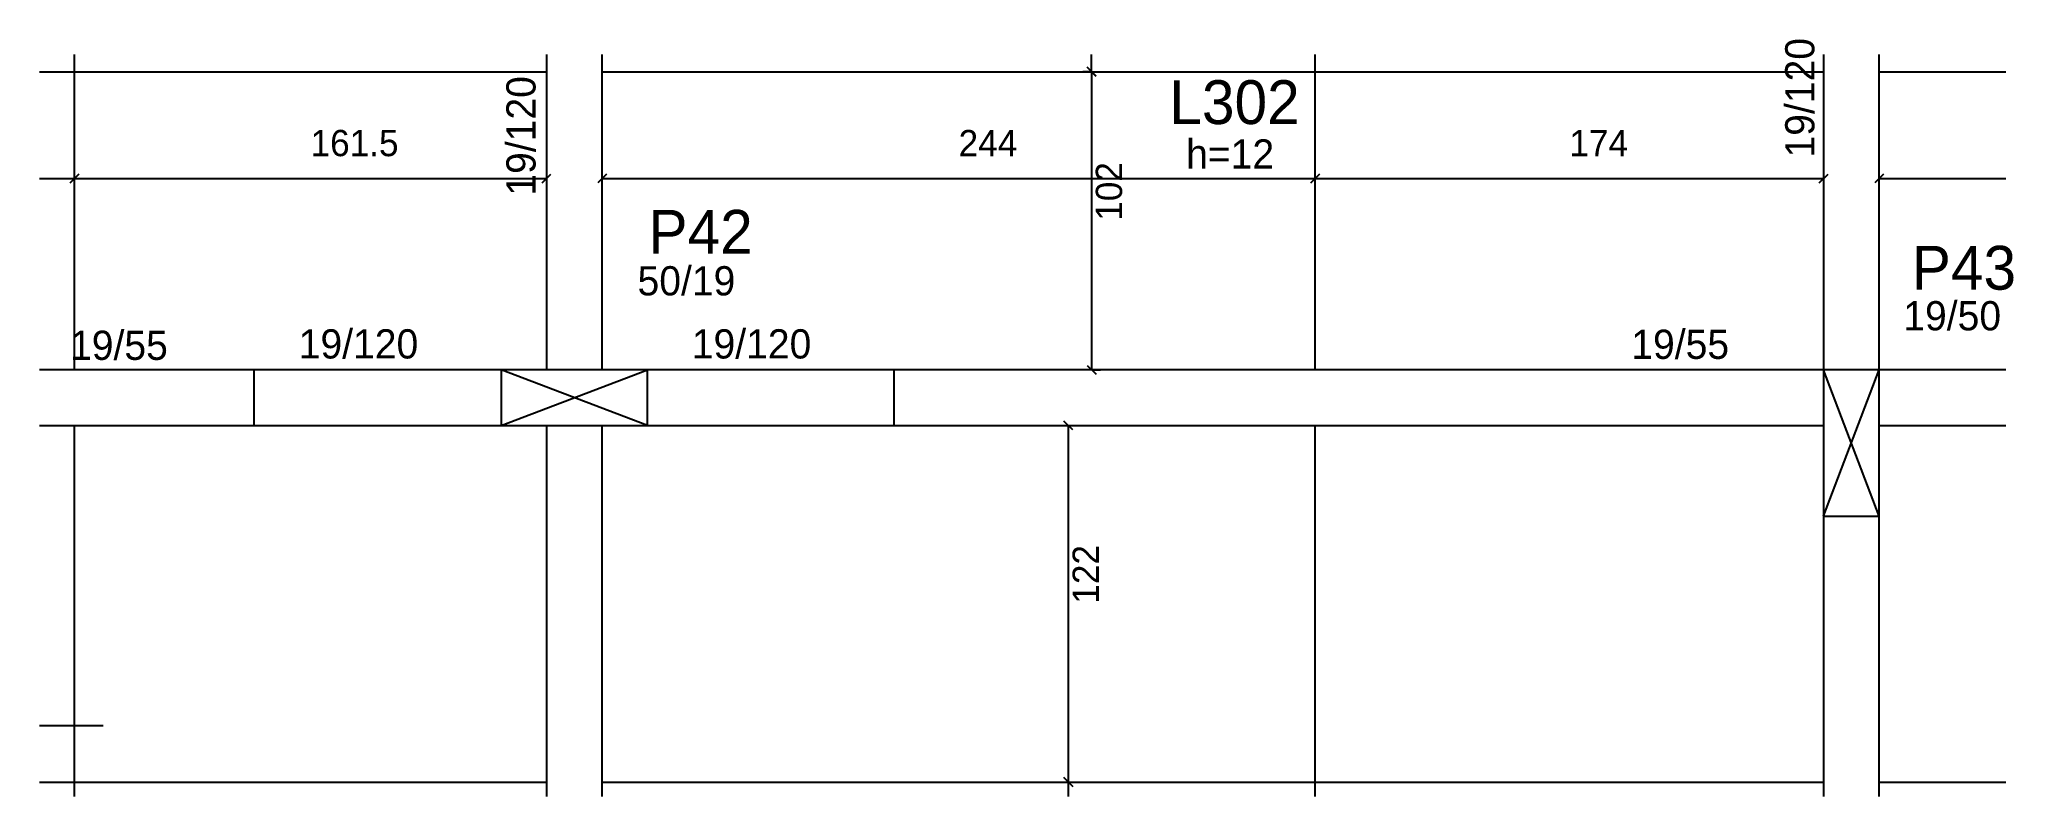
# Model space of a CAD drawing. Header units: metres. Extents: x 2975 to 3650, y 2465 to 2724.
import ezdxf

# ---------------------------------------------------------------- set-up
doc = ezdxf.new("R2010")
doc.units = ezdxf.units.M
for name, color, linetype in [('1', 7, 'Continuous'), ('3', 7, 'Continuous'), ('4', 7, 'Continuous'), ('7', 7, 'Continuous'), ('Painéis', 7, 'Continuous')]:
    doc.layers.add(name, color=color, linetype=linetype)

msp = doc.modelspace()

# ---------------------------------------------------------------- linework, layer by layer
at = {"layer": '1', "color": 1, "lineweight": 25}
for p, q in [((3132.57, 2591.94), (3182.57, 2610.94)), ((3182.57, 2591.94), (3132.57, 2610.94)), ((3585.07, 2560.94), (3604.07, 2610.94)), ((3604.07, 2560.94), (3585.07, 2610.94))]:
    msp.add_line(p, q, dxfattribs=at)
at = {"layer": '3', "color": 3, "lineweight": 25}
for p, q in [((3048.07, 2591.94), (3048.07, 2610.94)), ((3267.07, 2591.94), (3267.07, 2610.94)), ((2974.57, 2489.25), (2996.39, 2489.25))]:
    msp.add_line(p, q, dxfattribs=at)
for points in [[(3148.07, 2718.82), (3148.07, 2610.94)], [(3167.07, 2610.94), (3167.07, 2718.82)], [(3585.07, 2718.82), (3585.07, 2610.94)], [(3604.07, 2610.94), (3604.07, 2718.82)], [(3148.07, 2610.94), (2974.57, 2610.94)], [(3585.07, 2610.94), (3167.07, 2610.94)], [(3647.44, 2610.94), (3604.07, 2610.94)], [(2974.57, 2591.94), (3148.07, 2591.94)], [(3148.07, 2591.94), (3148.07, 2464.99)], [(3167.07, 2591.94), (3585.07, 2591.94)], [(3167.07, 2464.99), (3167.07, 2591.94)], [(3585.07, 2591.94), (3585.07, 2464.99)], [(3604.07, 2591.94), (3647.44, 2591.94)], [(3604.07, 2464.99), (3604.07, 2591.94)]]:
    msp.add_lwpolyline(points, dxfattribs=at)
at = {"layer": '7', "color": 7, "lineweight": 25}
for points in [[(3182.57, 2610.94), (3132.57, 2610.94)], [(3132.57, 2610.94), (3132.57, 2591.94)], [(3182.57, 2591.94), (3182.57, 2610.94)], [(3604.07, 2610.94), (3585.07, 2610.94)], [(3585.07, 2610.94), (3585.07, 2560.94)], [(3604.07, 2560.94), (3604.07, 2610.94)], [(3132.57, 2591.94), (3182.57, 2591.94)], [(3585.07, 2560.94), (3604.07, 2560.94)]]:
    msp.add_lwpolyline(points, dxfattribs=at)
at = {"layer": 'Painéis', "color": 200, "lineweight": 25}
for p, q in [((2986.57, 2610.94), (2986.57, 2718.82)), ((3411.07, 2610.94), (3411.07, 2718.82)), ((2974.57, 2712.94), (3148.07, 2712.94)), ((3167.07, 2712.94), (3585.07, 2712.94)), ((3604.07, 2712.94), (3647.44, 2712.94)), ((2986.57, 2464.99), (2986.57, 2591.94)), ((3411.07, 2464.99), (3411.07, 2591.94)), ((2974.57, 2469.94), (3148.07, 2469.94)), ((3167.07, 2469.94), (3585.07, 2469.94)), ((3604.07, 2469.94), (3647.44, 2469.94))]:
    msp.add_line(p, q, dxfattribs=at)
at = {"layer": 'Painéis', "color": 4, "lineweight": 25}
for p, q in [((3334.53, 2712.94), (3334.53, 2718.82)), ((3333.98, 2712.94), (3331.6, 2712.94)), ((3332.52, 2712.94), (3337.53, 2712.94)), ((3334.6, 2712.94), (3334.6, 2610.94)), ((2974.57, 2676.44), (2986.57, 2676.44)), ((2986.57, 2676.44), (3148.07, 2676.44)), ((3167.07, 2676.44), (3411.07, 2676.44)), ((3411.07, 2676.44), (3585.07, 2676.44)), ((3604.07, 2676.44), (3647.44, 2676.44)), ((3334.9, 2610.94), (3337.6, 2610.94)), ((3326.62, 2591.94), (3326.62, 2469.94)), ((3326.62, 2469.94), (3326.62, 2464.99))]:
    msp.add_line(p, q, dxfattribs=at)
at = {"layer": 'Painéis', "color": 0, "lineweight": 25}
for p, q in [((3333.03, 2714.44), (3336.03, 2711.44)), ((3336.1, 2711.44), (3333.1, 2714.44)), ((2985.07, 2674.94), (2988.07, 2677.94)), ((2988.07, 2677.94), (2985.07, 2674.94)), ((3146.57, 2674.94), (3149.57, 2677.94)), ((3168.57, 2677.94), (3165.57, 2674.94)), ((3409.57, 2674.94), (3412.57, 2677.94)), ((3412.57, 2677.94), (3409.57, 2674.94)), ((3583.57, 2674.94), (3586.57, 2677.94)), ((3605.57, 2677.94), (3602.57, 2674.94)), ((3333.1, 2612.44), (3336.1, 2609.44)), ((3328.12, 2590.44), (3325.12, 2593.44)), ((3325.12, 2471.44), (3328.12, 2468.44)), ((3328.12, 2468.44), (3325.12, 2471.44))]:
    msp.add_line(p, q, dxfattribs=at)

# ---------------------------------------------------------------- texts
at = {"layer": '3', "color": 3, "lineweight": 25}
for p in [(3581.91, 2683.58), (3144.32, 2670.53)]:
    msp.add_text('19/120', height=10, rotation=90, dxfattribs=at).set_placement(p)
for s, p in [('h=12', (3366.92, 2679.8)), ('50/19', (3179.21, 2636.41)), ('19/50', (3612.33, 2624.46)), ('19/55', (2985.02, 2614.35)), ('19/120', (3063.28, 2614.83)), ('19/120', (3197.78, 2614.83)), ('19/55', (3519.26, 2614.69))]:
    msp.add_text(s, height=10, dxfattribs=at).set_placement(p)
at = {"layer": '4', "color": 4, "lineweight": 25}
for s, p in [('L302', (3361.18, 2695.03)), ('P42', (3182.95, 2650.66)), ('P43', (3615.24, 2638.37))]:
    msp.add_text(s, height=15, dxfattribs=at).set_placement(p)
at = {"layer": 'Painéis', "color": 240, "lineweight": 25}
for s, p in [('161.5', (3067.32, 2684.04)), ('244', (3289.07, 2684)), ('174', (3498.07, 2684))]:
    msp.add_text(s, height=9, dxfattribs=at).set_placement(p)
for s, p in [('102', (3345.01, 2661.94)), ('122', (3337.07, 2530.94))]:
    msp.add_text(s, height=9, rotation=90, dxfattribs=at).set_placement(p)

doc.saveas('drawing.dxf')
